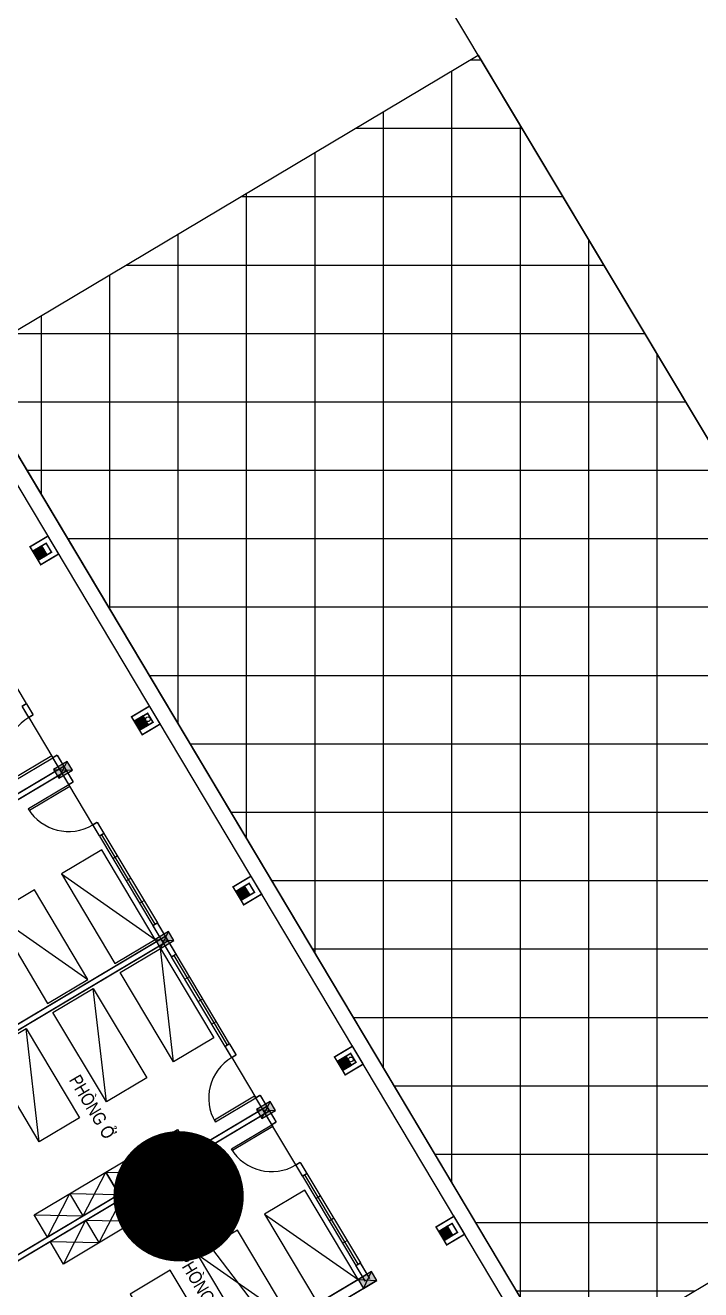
# Model space of a CAD drawing. Header units: millimetres. Extents: x 120 to 288, y 58 to 216.
# Drawn here: x 180.985 to 181.602, y 164.751 to 165.907 of the extents above; entities that cross this region are included whole.
import ezdxf

# ---------------------------------------------------------------- set-up
doc = ezdxf.new("R2010")
doc.units = ezdxf.units.MM
doc.header["$LTSCALE"] = 0.3
doc.header["$MEASUREMENT"] = 0
for name, color, linetype in [('HACTH', 8, 'CONTINUOUS'), ('HATCH', 8, 'CONTINUOUS'), ('HATCH1', 8, 'CONTINUOUS'), ('LAYER 1', 1, 'CONTINUOUS'), ('LAYER1', 1, 'CONTINUOUS'), ('Layer2', 4, 'CONTINUOUS'), ('LAYER5', 5, 'CONTINUOUS'), ('LAYER7', 7, 'CONTINUOUS'), ('THIETBI', 25, 'CONTINUOUS'), ('TUONG', 7, 'CONTINUOUS')]:
    doc.layers.add(name, color=color, linetype=linetype)
doc.styles.add('HELVE-KT', font='vhelvcn.TTF')
doc.linetypes.add('FENCELINE2', pattern='A,0.25,-0.1,[132,ltypeshp.shx,S=0.1,R=0,X=-0.1,Y=0],-0.1,1', length=1.45)

# ---------------------------------------------------------------- blocks, each defined once
blk = doc.blocks.new('NXM')
at = {"layer": 'LAYER7', "ltscale": 5}
h = blk.add_hatch(color=256, dxfattribs=at)
h.paths.add_polyline_path([(-121874.47, 340595.86), (-121874.67, 340595.86), (-121874.57, 340595.71)])
h.paths.add_polyline_path([(-121874.57, 340595.71), (-121874.47, 340595.56), (-121874.47, 340595.86)])
h.paths.add_polyline_path([(-121874.67, 340595.86), (-121874.67, 340595.56), (-121874.57, 340595.71)])
h.paths.add_polyline_path([(-121874.57, 340595.71), (-121874.67, 340595.56), (-121874.47, 340595.56)])
h = blk.add_hatch(color=256, dxfattribs=at)
h.paths.add_polyline_path([(-121870.67, 340595.86), (-121870.87, 340595.86), (-121870.77, 340595.71)])
h.paths.add_polyline_path([(-121870.77, 340595.71), (-121870.67, 340595.56), (-121870.67, 340595.86)])
h.paths.add_polyline_path([(-121870.87, 340595.86), (-121870.87, 340595.56), (-121870.77, 340595.71)])
h.paths.add_polyline_path([(-121870.77, 340595.71), (-121870.87, 340595.56), (-121870.67, 340595.56)])
h = blk.add_hatch(color=256, dxfattribs=at)
h.paths.add_polyline_path([(-121866.87, 340595.86), (-121867.07, 340595.86), (-121866.97, 340595.71)])
h.paths.add_polyline_path([(-121866.97, 340595.71), (-121866.87, 340595.56), (-121866.87, 340595.86)])
h.paths.add_polyline_path([(-121867.07, 340595.86), (-121867.07, 340595.56), (-121866.97, 340595.71)])
h.paths.add_polyline_path([(-121866.97, 340595.71), (-121867.07, 340595.56), (-121866.87, 340595.56)])
h = blk.add_hatch(color=256, dxfattribs=at)
h.paths.add_polyline_path([(-121863.07, 340595.86), (-121863.27, 340595.86), (-121863.17, 340595.71)])
h.paths.add_polyline_path([(-121863.17, 340595.71), (-121863.07, 340595.56), (-121863.07, 340595.86)])
h.paths.add_polyline_path([(-121863.27, 340595.86), (-121863.27, 340595.56), (-121863.17, 340595.71)])
h.paths.add_polyline_path([(-121863.17, 340595.71), (-121863.27, 340595.56), (-121863.07, 340595.56)])
h = blk.add_hatch(color=256, dxfattribs=at)
h.paths.add_polyline_path([(-121874.57, 340593.96), (-121874.47, 340594.06), (-121874.67, 340594.06)])
h.paths.add_polyline_path([(-121874.57, 340593.96), (-121874.67, 340594.06), (-121874.67, 340593.86)])
h.paths.add_polyline_path([(-121874.47, 340593.86), (-121874.57, 340593.96), (-121874.67, 340593.86)])
h.paths.add_polyline_path([(-121874.47, 340593.86), (-121874.47, 340594.06), (-121874.57, 340593.96)])
h = blk.add_hatch(color=256, dxfattribs=at)
h.paths.add_polyline_path([(-121874.57, 340593.96), (-121874.47, 340594.06), (-121874.67, 340594.06)])
h.paths.add_polyline_path([(-121874.57, 340593.96), (-121874.67, 340594.06), (-121874.67, 340593.86)])
h.paths.add_polyline_path([(-121874.47, 340593.86), (-121874.57, 340593.96), (-121874.67, 340593.86)])
h.paths.add_polyline_path([(-121874.47, 340593.86), (-121874.47, 340594.06), (-121874.57, 340593.96)])
h = blk.add_hatch(color=256, dxfattribs=at)
h.paths.add_polyline_path([(-121870.77, 340593.96), (-121870.67, 340594.06), (-121870.87, 340594.06)])
h.paths.add_polyline_path([(-121870.77, 340593.96), (-121870.87, 340594.06), (-121870.87, 340593.86)])
h.paths.add_polyline_path([(-121870.67, 340593.86), (-121870.77, 340593.96), (-121870.87, 340593.86)])
h.paths.add_polyline_path([(-121870.67, 340593.86), (-121870.67, 340594.06), (-121870.77, 340593.96)])
h = blk.add_hatch(color=256, dxfattribs=at)
h.paths.add_polyline_path([(-121870.77, 340593.96), (-121870.67, 340594.06), (-121870.87, 340594.06)])
h.paths.add_polyline_path([(-121870.77, 340593.96), (-121870.87, 340594.06), (-121870.87, 340593.86)])
h.paths.add_polyline_path([(-121870.67, 340593.86), (-121870.77, 340593.96), (-121870.87, 340593.86)])
h.paths.add_polyline_path([(-121870.67, 340593.86), (-121870.67, 340594.06), (-121870.77, 340593.96)])
h = blk.add_hatch(color=256, dxfattribs=at)
h.paths.add_polyline_path([(-121866.97, 340593.96), (-121866.87, 340594.06), (-121867.07, 340594.06)])
h.paths.add_polyline_path([(-121866.97, 340593.96), (-121867.07, 340594.06), (-121867.07, 340593.86)])
h.paths.add_polyline_path([(-121866.87, 340593.86), (-121866.97, 340593.96), (-121867.07, 340593.86)])
h.paths.add_polyline_path([(-121866.87, 340593.86), (-121866.87, 340594.06), (-121866.97, 340593.96)])
h = blk.add_hatch(color=256, dxfattribs=at)
h.paths.add_polyline_path([(-121866.97, 340593.96), (-121866.87, 340594.06), (-121867.07, 340594.06)])
h.paths.add_polyline_path([(-121866.97, 340593.96), (-121867.07, 340594.06), (-121867.07, 340593.86)])
h.paths.add_polyline_path([(-121866.87, 340593.86), (-121866.97, 340593.96), (-121867.07, 340593.86)])
h.paths.add_polyline_path([(-121866.87, 340593.86), (-121866.87, 340594.06), (-121866.97, 340593.96)])
h = blk.add_hatch(color=256, dxfattribs=at)
h.paths.add_polyline_path([(-121863.17, 340593.96), (-121863.07, 340594.06), (-121863.27, 340594.06)])
h.paths.add_polyline_path([(-121863.17, 340593.96), (-121863.27, 340594.06), (-121863.27, 340593.86)])
h.paths.add_polyline_path([(-121863.07, 340593.86), (-121863.17, 340593.96), (-121863.27, 340593.86)])
h.paths.add_polyline_path([(-121863.07, 340593.86), (-121863.07, 340594.06), (-121863.17, 340593.96)])
h = blk.add_hatch(color=256, dxfattribs=at)
h.paths.add_polyline_path([(-121863.17, 340593.96), (-121863.07, 340594.06), (-121863.27, 340594.06)])
h.paths.add_polyline_path([(-121863.17, 340593.96), (-121863.27, 340594.06), (-121863.27, 340593.86)])
h.paths.add_polyline_path([(-121863.07, 340593.86), (-121863.17, 340593.96), (-121863.27, 340593.86)])
h.paths.add_polyline_path([(-121863.07, 340593.86), (-121863.07, 340594.06), (-121863.17, 340593.96)])
h = blk.add_hatch(color=256, dxfattribs=at)
h.paths.add_polyline_path([(-121859.37, 340593.96), (-121859.27, 340594.06), (-121859.47, 340594.06)])
h.paths.add_polyline_path([(-121859.37, 340593.96), (-121859.47, 340594.06), (-121859.47, 340593.86)])
h.paths.add_polyline_path([(-121859.27, 340593.86), (-121859.37, 340593.96), (-121859.47, 340593.86)])
h.paths.add_polyline_path([(-121859.27, 340593.86), (-121859.27, 340594.06), (-121859.37, 340593.96)])
h = blk.add_hatch(color=256, dxfattribs=at)
h.paths.add_polyline_path([(-121859.37, 340593.96), (-121859.27, 340594.06), (-121859.47, 340594.06)])
h.paths.add_polyline_path([(-121859.37, 340593.96), (-121859.47, 340594.06), (-121859.47, 340593.86)])
h.paths.add_polyline_path([(-121859.27, 340593.86), (-121859.37, 340593.96), (-121859.47, 340593.86)])
h.paths.add_polyline_path([(-121859.27, 340593.86), (-121859.27, 340594.06), (-121859.37, 340593.96)])
at = {"layer": 'LAYER 1', "ltscale": 5}
for centre in [(-121870.77, 340593.815), (-121863.17, 340593.815)]:
    blk.add_circle(centre, 0.045, dxfattribs=at)
at = {"layer": 'LAYER5', "color": 163, "linetype": 'Continuous'}
for p, q in [((-121872.22, 340595.76), (-121874.22, 340595.76)), ((-121873.72, 340595.76), (-121873.72, 340595.66)), ((-121873.22, 340595.76), (-121873.22, 340595.66)), ((-121872.72, 340595.76), (-121872.72, 340595.66)), ((-121871.97, 340595.76), (-121871.07, 340595.76)), ((-121869.57, 340595.76), (-121870.47, 340595.76)), ((-121869.32, 340595.76), (-121867.32, 340595.76)), ((-121868.82, 340595.76), (-121868.82, 340595.66)), ((-121868.32, 340595.76), (-121868.32, 340595.66)), ((-121867.82, 340595.76), (-121867.82, 340595.66)), ((-121864.62, 340595.76), (-121866.62, 340595.76)), ((-121866.12, 340595.76), (-121866.12, 340595.66)), ((-121865.62, 340595.76), (-121865.62, 340595.66)), ((-121865.12, 340595.76), (-121865.12, 340595.66)), ((-121864.37, 340595.76), (-121863.47, 340595.76)), ((-121861.97, 340595.76), (-121862.87, 340595.76)), ((-121874.22, 340595.71), (-121872.22, 340595.71)), ((-121872.22, 340595.66), (-121874.22, 340595.66)), ((-121867.32, 340595.71), (-121869.32, 340595.71)), ((-121869.32, 340595.66), (-121867.32, 340595.66)), ((-121866.62, 340595.71), (-121864.62, 340595.71)), ((-121864.62, 340595.66), (-121866.62, 340595.66)), ((-121861.72, 340595.66), (-121859.72, 340595.66))]:
    blk.add_line(p, q, dxfattribs=at)
for points in [[(-121871.07, 340595.76), (-121871.11, 340595.76), (-121871.11, 340596.66), (-121871.07, 340596.66)], [(-121870.47, 340595.76), (-121870.43, 340595.76), (-121870.43, 340596.66), (-121870.47, 340596.66)], [(-121863.47, 340595.76), (-121863.51, 340595.76), (-121863.51, 340596.66), (-121863.47, 340596.66)], [(-121862.87, 340595.76), (-121862.83, 340595.76), (-121862.83, 340596.66), (-121862.87, 340596.66)]]:
    blk.add_lwpolyline(points, close=True, dxfattribs=at)
for centre, start, end in [((-121871.066, 340595.76), 90.2526, 180), ((-121870.474, 340595.76), 360, 89.7474), ((-121863.466, 340595.76), 90.2526, 180), ((-121862.874, 340595.76), 360, 89.7474)]:
    blk.add_arc(centre, 0.904, start, end, dxfattribs=at)
at = {"layer": 'LAYER7', "ltscale": 5}
for p, q in [((-121874.67, 340595.86), (-121874.47, 340595.56)), ((-121874.47, 340595.86), (-121874.67, 340595.56)), ((-121870.87, 340595.86), (-121870.67, 340595.56)), ((-121870.67, 340595.86), (-121870.87, 340595.56)), ((-121867.07, 340595.86), (-121866.87, 340595.56)), ((-121866.87, 340595.86), (-121867.07, 340595.56)), ((-121863.27, 340595.86), (-121863.07, 340595.56)), ((-121863.07, 340595.86), (-121863.27, 340595.56)), ((-121874.67, 340594.06), (-121874.47, 340593.86)), ((-121874.47, 340594.06), (-121874.67, 340593.86)), ((-121874.67, 340594.06), (-121874.47, 340593.86)), ((-121874.47, 340594.06), (-121874.67, 340593.86)), ((-121870.87, 340594.06), (-121870.67, 340593.86)), ((-121870.67, 340594.06), (-121870.87, 340593.86)), ((-121870.87, 340594.06), (-121870.67, 340593.86)), ((-121870.67, 340594.06), (-121870.87, 340593.86)), ((-121867.07, 340594.06), (-121866.87, 340593.86)), ((-121866.87, 340594.06), (-121867.07, 340593.86)), ((-121867.07, 340594.06), (-121866.87, 340593.86)), ((-121866.87, 340594.06), (-121867.07, 340593.86)), ((-121863.27, 340594.06), (-121863.07, 340593.86)), ((-121863.07, 340594.06), (-121863.27, 340593.86)), ((-121863.27, 340594.06), (-121863.07, 340593.86)), ((-121863.07, 340594.06), (-121863.27, 340593.86)), ((-121859.47, 340594.06), (-121859.27, 340593.86)), ((-121859.27, 340594.06), (-121859.47, 340593.86)), ((-121859.47, 340594.06), (-121859.27, 340593.86)), ((-121859.27, 340594.06), (-121859.47, 340593.86)), ((-121877.57, 340593.66), (-121855.87, 340593.66)), ((-121877.97, 340593.36), (-121855.47, 340593.36))]:
    blk.add_line(p, q, dxfattribs=at)
at = {"layer": 'LAYER7', "ltscale": 5, "const_width": 0.03}
for points in [[(-121874.67, 340602.86), (-121874.67, 340595.56)], [(-121870.82, 340602.86), (-121870.82, 340595.66)], [(-121870.72, 340602.86), (-121870.72, 340595.66)], [(-121863.22, 340602.86), (-121863.22, 340595.66)], [(-121863.12, 340602.86), (-121863.12, 340595.66)], [(-121874.47, 340602.36), (-121874.47, 340595.66)], [(-121867.02, 340602.36), (-121867.02, 340595.66)], [(-121866.92, 340602.36), (-121866.92, 340595.66)], [(-121874.57, 340595.76), (-121874.22, 340595.76)], [(-121872.22, 340595.76), (-121871.97, 340595.76)], [(-121871.97, 340595.76), (-121871.97, 340595.66)], [(-121871.07, 340595.76), (-121870.77, 340595.76)], [(-121871.07, 340595.76), (-121871.07, 340595.66)], [(-121870.47, 340595.76), (-121870.77, 340595.76)], [(-121870.47, 340595.76), (-121870.47, 340595.66)], [(-121869.32, 340595.76), (-121869.57, 340595.76)], [(-121869.57, 340595.76), (-121869.57, 340595.66)], [(-121866.97, 340595.76), (-121867.32, 340595.76)], [(-121866.97, 340595.76), (-121866.62, 340595.76)], [(-121864.62, 340595.76), (-121864.37, 340595.76)], [(-121864.37, 340595.76), (-121864.37, 340595.66)], [(-121863.47, 340595.76), (-121863.17, 340595.76)], [(-121863.47, 340595.76), (-121863.47, 340595.66)], [(-121862.87, 340595.76), (-121863.17, 340595.76)], [(-121862.87, 340595.76), (-121862.87, 340595.66)], [(-121861.72, 340595.76), (-121861.97, 340595.76)], [(-121861.97, 340595.76), (-121861.97, 340595.66)], [(-121874.57, 340595.66), (-121874.22, 340595.66)], [(-121872.22, 340595.66), (-121871.97, 340595.66)], [(-121871.07, 340595.66), (-121870.77, 340595.66)], [(-121870.47, 340595.66), (-121870.77, 340595.66)], [(-121869.32, 340595.66), (-121869.57, 340595.66)], [(-121866.97, 340595.66), (-121867.32, 340595.66)], [(-121866.97, 340595.66), (-121866.62, 340595.66)], [(-121864.62, 340595.66), (-121864.37, 340595.66)], [(-121863.47, 340595.66), (-121863.17, 340595.66)], [(-121862.87, 340595.66), (-121863.17, 340595.66)], [(-121861.72, 340595.66), (-121861.97, 340595.66)]]:
    blk.add_lwpolyline(points, dxfattribs=at)
at = {"layer": 'LAYER7', "ltscale": 5}
for points in [[(-121874.67, 340595.56), (-121874.47, 340595.56), (-121874.47, 340595.86), (-121874.67, 340595.86)], [(-121870.87, 340595.56), (-121870.67, 340595.56), (-121870.67, 340595.86), (-121870.87, 340595.86)], [(-121867.07, 340595.56), (-121866.87, 340595.56), (-121866.87, 340595.86), (-121867.07, 340595.86)], [(-121863.27, 340595.56), (-121863.07, 340595.56), (-121863.07, 340595.86), (-121863.27, 340595.86)], [(-121874.67, 340593.86), (-121874.47, 340593.86), (-121874.47, 340594.06), (-121874.67, 340594.06)], [(-121874.67, 340593.86), (-121874.47, 340593.86), (-121874.47, 340594.06), (-121874.67, 340594.06)], [(-121870.87, 340593.86), (-121870.67, 340593.86), (-121870.67, 340594.06), (-121870.87, 340594.06)], [(-121870.87, 340593.86), (-121870.67, 340593.86), (-121870.67, 340594.06), (-121870.87, 340594.06)], [(-121867.07, 340593.86), (-121866.87, 340593.86), (-121866.87, 340594.06), (-121867.07, 340594.06)], [(-121867.07, 340593.86), (-121866.87, 340593.86), (-121866.87, 340594.06), (-121867.07, 340594.06)], [(-121863.27, 340593.86), (-121863.07, 340593.86), (-121863.07, 340594.06), (-121863.27, 340594.06)], [(-121863.27, 340593.86), (-121863.07, 340593.86), (-121863.07, 340594.06), (-121863.27, 340594.06)], [(-121859.47, 340593.86), (-121859.27, 340593.86), (-121859.27, 340594.06), (-121859.47, 340594.06)], [(-121859.47, 340593.86), (-121859.27, 340593.86), (-121859.27, 340594.06), (-121859.47, 340594.06)]]:
    blk.add_lwpolyline(points, close=True, dxfattribs=at)
at = {"layer": 'LAYER7', "ltscale": 5, "const_width": 0.03}
for points in [[(-121874.77, 340593.66), (-121874.37, 340593.66), (-121874.37, 340594.06), (-121874.77, 340594.06)], [(-121870.97, 340593.66), (-121870.57, 340593.66), (-121870.57, 340594.06), (-121870.97, 340594.06)], [(-121867.17, 340593.66), (-121866.77, 340593.66), (-121866.77, 340594.06), (-121867.17, 340594.06)], [(-121863.37, 340593.66), (-121862.97, 340593.66), (-121862.97, 340594.06), (-121863.37, 340594.06)], [(-121859.57, 340593.66), (-121859.17, 340593.66), (-121859.17, 340594.06), (-121859.57, 340594.06)], [(-121874.67, 340593.76), (-121874.47, 340593.76), (-121874.47, 340593.96), (-121874.67, 340593.96)], [(-121870.87, 340593.76), (-121870.67, 340593.76), (-121870.67, 340593.96), (-121870.87, 340593.96)], [(-121867.07, 340593.76), (-121866.87, 340593.76), (-121866.87, 340593.96), (-121867.07, 340593.96)], [(-121863.27, 340593.76), (-121863.07, 340593.76), (-121863.07, 340593.96), (-121863.27, 340593.96)], [(-121859.47, 340593.76), (-121859.27, 340593.76), (-121859.27, 340593.96), (-121859.47, 340593.96)]]:
    blk.add_lwpolyline(points, close=True, dxfattribs=at)
at = {"layer": 'THIETBI', "ltscale": 5}
for p, q in [((-121871.32, 340600.56), (-121870.82, 340599.76)), ((-121870.82, 340600.56), (-121871.32, 340599.76)), ((-121870.72, 340600.56), (-121870.22, 340599.76)), ((-121870.22, 340600.56), (-121870.72, 340599.76)), ((-121871.32, 340599.76), (-121870.82, 340598.96)), ((-121870.82, 340599.76), (-121871.32, 340598.96)), ((-121870.72, 340599.76), (-121870.22, 340598.96)), ((-121870.22, 340599.76), (-121870.72, 340598.96)), ((-121869.07, 340599.76), (-121867.07, 340598.86)), ((-121871.32, 340598.96), (-121870.82, 340598.16)), ((-121870.82, 340598.96), (-121871.32, 340598.16)), ((-121870.72, 340598.96), (-121870.22, 340598.16)), ((-121870.22, 340598.96), (-121870.72, 340598.16)), ((-121872.47, 340598.26), (-121874.47, 340597.36)), ((-121871.32, 340598.16), (-121870.82, 340597.36)), ((-121870.82, 340598.16), (-121871.32, 340597.36)), ((-121870.72, 340598.16), (-121870.22, 340597.36)), ((-121870.22, 340598.16), (-121870.72, 340597.36)), ((-121869.07, 340598.26), (-121867.07, 340597.36)), ((-121864.87, 340598.26), (-121866.87, 340597.36)), ((-121872.47, 340596.76), (-121874.47, 340595.86)), ((-121869.07, 340596.76), (-121867.07, 340595.86)), ((-121864.87, 340596.76), (-121866.87, 340595.86))]:
    blk.add_line(p, q, dxfattribs=at)
for points in [[(-121870.854, 340600.56), (-121870.82, 340600.56), (-121870.82, 340598.96), (-121871.32, 340598.96), (-121871.32, 340600.56), (-121870.854, 340600.56)], [(-121870.262, 340600.56), (-121870.22, 340600.56), (-121870.22, 340598.96), (-121870.72, 340598.96), (-121870.72, 340600.56), (-121870.262, 340600.56)], [(-121874.108, 340599.76), (-121874.47, 340599.76), (-121874.47, 340598.86), (-121872.47, 340598.86), (-121872.47, 340599.76), (-121874.108, 340599.76)], [(-121871.32, 340599.76), (-121870.82, 340599.76)], [(-121870.72, 340599.76), (-121870.22, 340599.76)], [(-121867.155, 340599.76), (-121867.07, 340599.76), (-121867.07, 340598.86), (-121869.07, 340598.86), (-121869.07, 340599.76), (-121867.155, 340599.76)], [(-121871.32, 340598.16), (-121870.82, 340598.16)], [(-121870.72, 340598.16), (-121870.22, 340598.16)]]:
    blk.add_lwpolyline(points, dxfattribs=at)
for points in [[(-121871.32, 340598.96), (-121870.82, 340598.96), (-121870.82, 340597.36), (-121871.32, 340597.36)], [(-121870.72, 340598.96), (-121870.22, 340598.96), (-121870.22, 340597.36), (-121870.72, 340597.36)], [(-121874.47, 340598.26), (-121874.47, 340597.36), (-121872.47, 340597.36), (-121872.47, 340598.26)], [(-121867.07, 340598.26), (-121867.07, 340597.36), (-121869.07, 340597.36), (-121869.07, 340598.26)], [(-121866.87, 340598.26), (-121866.87, 340597.36), (-121864.87, 340597.36), (-121864.87, 340598.26)], [(-121874.47, 340596.76), (-121874.47, 340595.86), (-121872.47, 340595.86), (-121872.47, 340596.76)], [(-121867.07, 340596.76), (-121867.07, 340595.86), (-121869.07, 340595.86), (-121869.07, 340596.76)], [(-121866.87, 340596.76), (-121866.87, 340595.86), (-121864.87, 340595.86), (-121864.87, 340596.76)]]:
    blk.add_lwpolyline(points, close=True, dxfattribs=at)
at = {"layer": 'TUONG', "linetype": 'ByBlock', "ltscale": 5, "const_width": 0.03}
for points in [[(-121874.22, 340595.66), (-121874.22, 340595.76)], [(-121872.22, 340595.66), (-121872.22, 340595.76)], [(-121869.32, 340595.66), (-121869.32, 340595.76)], [(-121867.32, 340595.66), (-121867.32, 340595.76)], [(-121866.62, 340595.66), (-121866.62, 340595.76)], [(-121864.62, 340595.66), (-121864.62, 340595.76)], [(-121861.72, 340595.66), (-121861.72, 340595.76)]]:
    blk.add_lwpolyline(points, dxfattribs=at)
at = {"layer": 'LAYER1', "linetype": 'Continuous', "ltscale": 0.05, "char_height": 0.25, "width": 17.4622, "attachment_point": 1, "rotation": 180, "style": 'HELVE-KT'}
for insert in [(-121872.33, 340598.393), (-121868.336, 340598.415)]:
    blk.add_mtext('PHOØNG ÔÛ ', dxfattribs=dict(at, insert=insert))

msp = doc.modelspace()

# ---------------------------------------------------------------- hatches: boundary and pattern name
at = {"layer": 'HACTH', "lineweight": -2, "ltscale": 0.08}
h = msp.add_hatch(dxfattribs=at)
h.set_pattern_fill('NET', color=256, scale=0.5, style=0)
edge = h.paths.add_edge_path()
edge.add_line((180.92809, 165.59847), (181.39888, 165.87926))
edge.add_line((181.39888, 165.87926), (181.94893, 164.95981))
edge.add_line((181.94893, 164.95981), (181.47692, 164.67828))
edge.add_line((181.47692, 164.67828), (180.9276, 165.59928))

# ---------------------------------------------------------------- linework, layer by layer
at = {"layer": 'HATCH', "ltscale": 5}
msp.add_lwpolyline([(181.10675, 164.85295), (182.98523, 162.38589), (185.96275, 162.38589)], dxfattribs=at)
at = {"layer": 'HATCH1', "linetype": 'FENCELINE2'}
msp.add_lwpolyline([(178.38673, 170.91434), (178.38673, 170.91434), (178.38673, 170.91434), (178.38673, 170.91434), (180.21018, 172.00039), (181.07867, 170.55887), (184.06151, 165.9584), (182.97281, 165.31953), (182.06098, 164.77251), (178.38673, 170.91434)], dxfattribs=at)
at = {"layer": 'HATCH1', "ltscale": 5}
msp.add_lwpolyline([(178.38673, 170.91434), (180.21018, 172.00039), (184.06151, 165.9584), (182.06098, 164.77251)], close=True, dxfattribs=at)
at = {"layer": 'LAYER1', "ltscale": 5, "const_width": 0.05952}
msp.add_lwpolyline([(181.09562, 164.83651, 1), (181.15514, 164.83651, 1)], format="xyb", close=True, dxfattribs=at)
at = {"layer": 'Layer2', "lineweight": -2, "ltscale": 0.08}
msp.add_lwpolyline([(180.92809, 165.59847), (181.39888, 165.87926), (181.94893, 164.95981), (181.47692, 164.67828), (180.9276, 165.59928)], dxfattribs=at)

# ---------------------------------------------------------------- block references
at = {"layer": 'THIETBI', "xscale": 0.04761897735949072, "yscale": 0.04761897734299936, "zscale": 0.04761897733685047, "rotation": 120.8132059442092}
msp.add_blockref('NXM', (11137.88744, 13457.02663), dxfattribs=at)

doc.saveas('drawing.dxf')
